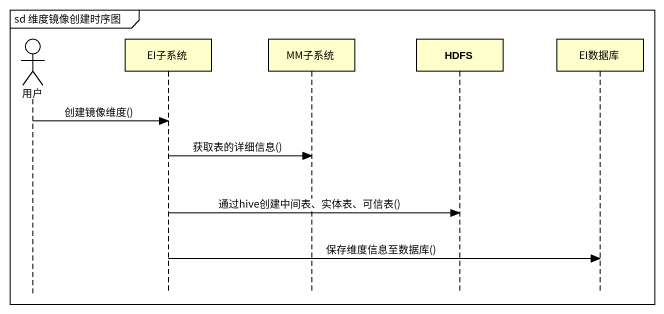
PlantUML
@startuml
mainframe sd 维度镜像创建时序图
hide footbox
actor 用户
participant EI子系统
participant MM子系统
participant HDFS
participant EI数据库

用户 -> EI子系统 : 创建镜像维度()
EI子系统 -> MM子系统 : 获取表的详细信息()
EI子系统 -> HDFS : 通过hive创建中间表、实体表、可信表()
EI子系统 -> EI数据库 : 保存维度信息至数据库()
@enduml
